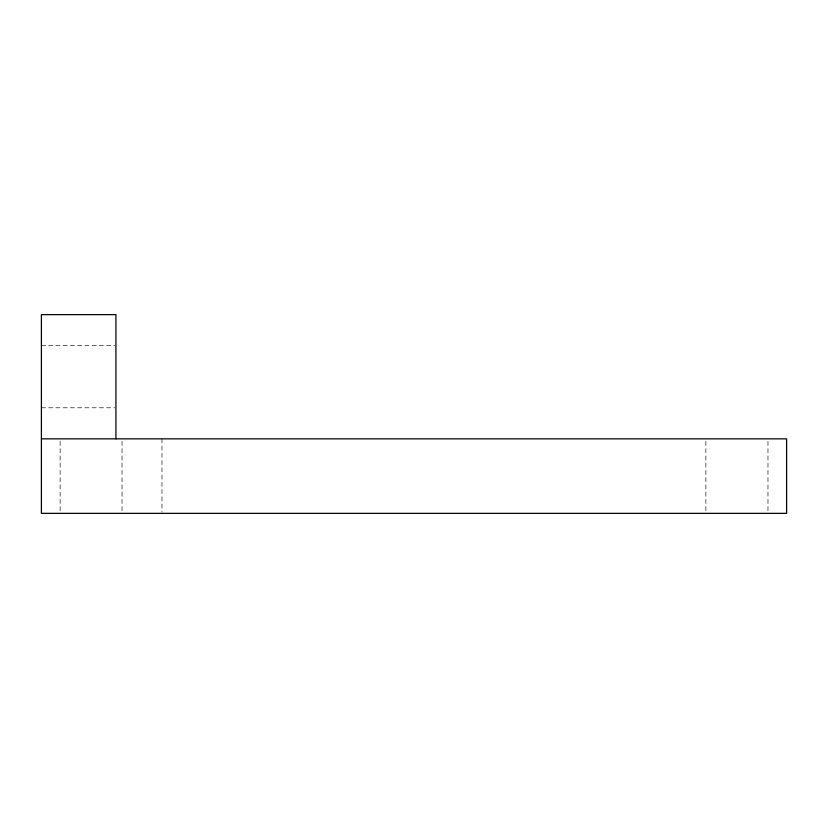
<?xml version="1.0" encoding="UTF-8"?>
<svg xmlns="http://www.w3.org/2000/svg" width="828" height="828" viewBox="0 0 828 828"><rect width="100%" height="100%" fill="white"/><g stroke="black" fill="none" stroke-linecap="round" stroke-linejoin="round"><path stroke-width="0.62" stroke-dasharray="4.14 3.1" d="M41.4 345.69L114.637 345.69M41.4 407.79L114.637 407.79M767.97 441.407L767.97 510.793M705.87 441.407L705.87 513.36M161.977 438.84L161.977 512.077M122.026 441.407L122.026 510.793M60.133 441.407L60.133 510.793"/><path stroke-width="1.24" d="M41.4 438.84L786.6 438.84L786.6 513.36L41.4 513.36L41.4 314.64L115.92 314.64L115.92 438.84"/></g></svg>
